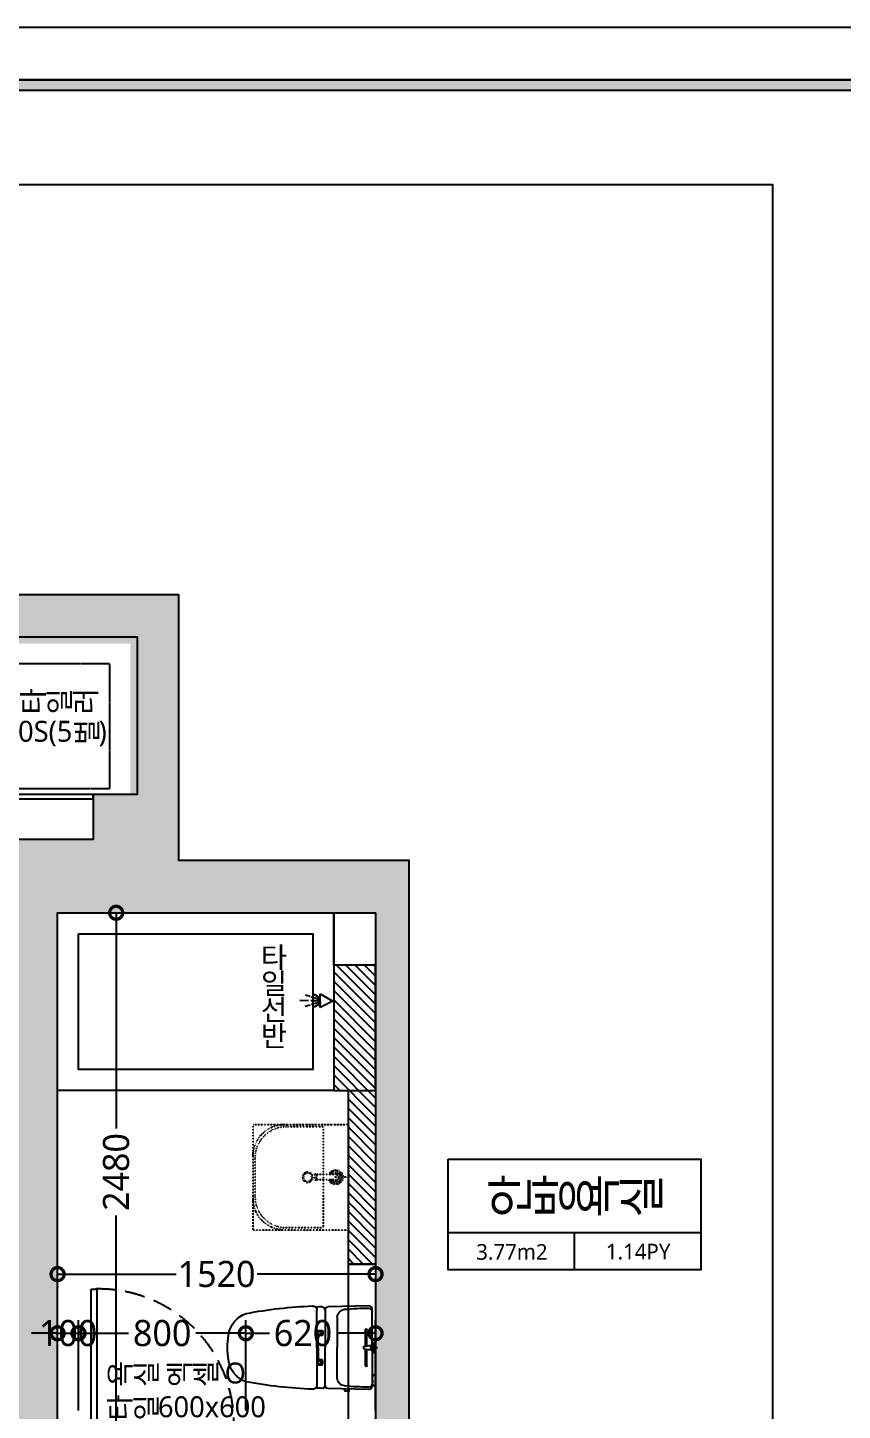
# Model space of a CAD drawing. Header units: millimetres. Extents: x -41292 to 298682, y -22072 to 33155.
# Drawn here: x 269715 to 273610, y 8389 to 15003 of the extents above; entities that cross this region are included whole.
import ezdxf
from ezdxf.enums import TextEntityAlignment as Align

# ---------------------------------------------------------------- set-up
doc = ezdxf.new("R2010")
doc.units = ezdxf.units.MM
for name, pattern in [('CONT', [2, 1, 1]), ('DH-HID2', [1.2, 0.8, -0.4]), ('DOT', [0.25, 0, -0.25]), ('HID', [2.3, 1.5, -0.8]), ('HIDDEN', [9.525, 6.35, -3.175])]:
    doc.linetypes.add(name, pattern=pattern)
for name, color, linetype in [('0-ELC TEXT', 7, 'Continuous'), ('03-TEXT', 3, 'Continuous'), ('06-FUR', 6, 'Continuous'), ('3.기호.계단선', 30, 'Continuous'), ('BATH', 4, 'Continuous'), ('CO-BATH', 6, 'Continuous'), ('fin', 5, 'Continuous'), ('FORM(YOURNAME)-11', 1, 'Continuous'), ('FU-FURM', 251, 'DH-HID2'), ('P-门', 4, 'Continuous'), ('S-DIM', 7, 'Continuous'), ('TOILET-1', 6, 'Continuous'), ('문자선', 3, 'Continuous'), ('벽1', 2, 'Continuous'), ('욕실마감선', 4, 'Continuous'), ('인테리어_가구_제작', 6, 'Continuous'), ('인테리어_기타', 8, 'Continuous'), ('인테리어_해치_벽체', 8, 'Continuous'), ('창호', 4, 'Continuous')]:
    doc.layers.add(name, color=color, linetype=linetype)
doc.styles.add('YOURNAME', font='@Microsoft JhengHei UI Light.ttf')
doc.styles.add('넥슨고딕', font='@Microsoft JhengHei Light.ttf')
doc.styles.add('코레일둥고', font='@Microsoft JhengHei Light.ttf')
doc.dimstyles.new('50', dxfattribs={"dimscale": 50, "dimtxt": 2.5, "dimasz": 2.5, "dimexe": 1.25, "dimexo": 2, "dimtad": 0, "dimdec": 0, "dimtxsty": '넥슨고딕', "dimblk": 'DOTSMALL', "dimcen": 2.5, "dimclrd": 1, "dimclre": 1, "dimclrt": 2, "dimadec": 0, "dimazin": 0, "dimtfac": 1, "dimtdec": 0, "dimtix": 1, "dimtmove": 0, "dimatfit": 3, "dimldrblk": 'DOTSMALL', "dimfxl": 1.25, "dimarcsym": 0})

# ---------------------------------------------------------------- blocks, each defined once
blk = doc.blocks.new('rhsiehxedsl')
at = {"layer": '인테리어_해치_벽체'}
h = blk.add_hatch(color=256, dxfattribs=at)
h.dxf.hatch_style = 1
h.paths.add_polyline_path([(54266, -16290.6), (54266, -16490.6), (54366, -16490.6), (54366, -21710.6), (54566, -21710.6), (54566, -19100.6), (54641, -19100.6), (54641, -17710.6), (54566, -17710.6), (54566, -16290.6)])
h.paths.add_polyline_path([(52456, -17810.6), (53466, -17810.6), (53466, -18020.6), (52456, -18020.6)])
h.paths.add_polyline_path([(57966, -28160.6), (57966, -28360.6), (59146, -28360.6), (59146, -18980.6), (58046, -18980.6), (58046, -17710.6), (57181, -17710.6), (57181, -17910.6), (57846, -17910.6), (57846, -18665.6), (57636, -18665.6), (57636, -18880.6), (57266, -18880.6), (57266, -21510.6), (55466, -21510.6), (55466, -21710.6), (56386, -21710.6), (56386, -23110.6), (55556, -23110.6), (55556, -23310.6), (57236, -23310.6), (57236, -21810.6), (57566, -21810.6), (57566, -21710.6), (57466, -21710.6), (57466, -19230.6), (58986, -19230.6), (58986, -21710.6), (58366, -21710.6), (58366, -21810.6), (58986, -21810.6), (58986, -23210.6), (58846, -23210.6), (58846, -26860.6), (57966, -26860.6), (57966, -27060.6), (58846, -27060.6), (58846, -28160.6)])
h.paths.add_polyline_path([(54456, -27060.6), (54966, -27060.6), (54966, -26860.6), (54656, -26860.6), (54656, -23110.6), (54456, -23110.6)])
h.paths.add_polyline_path([(54456, -28160.6), (54566, -28160.6), (54566, -28650.6), (54456, -28650.6)])
h.paths.add_polyline_path([(49456, -23190.6), (49656, -23190.6), (49656, -28650.6), (49456, -28650.6)])
h.paths.add_polyline_path([(48556, -23190.6), (48556, -23390.6), (45866, -23390.6), (45866, -28280.6), (46566, -28280.6), (46566, -28480.6), (45666, -28480.6), (45666, -23190.6)])
h.paths.add_polyline_path([(49616, -18160.6), (50716, -18160.6), (50716, -18920.6), (49616, -18920.6)], flags=16)
h.paths.add_polyline_path([(48866, -16790.6), (49496, -16790.6), (49496, -16290.6), (50806, -16290.6), (50806, -16490.6), (49616, -16490.6), (49616, -17950.6), (50766, -17950.6), (50766, -17810.6), (51456, -17810.6), (51456, -18020.6), (50916, -18020.6), (50916, -21660.6), (49966, -21660.6), (49966, -21460.6), (50716, -21460.6), (50716, -19120.6), (49166, -19120.6), (49166, -21660.6), (48966, -21660.6), (48966, -18980.6), (49516, -18980.6), (49516, -18160.6), (48966, -18160.6), (48966, -17950.6), (49296, -17950.6), (49296, -17730.6), (49516, -17730.6), (49516, -16990.6), (48866, -16990.6)])
h.paths.add_polyline_path([(45666, -16790.6), (45866, -16790.6), (45866, -21460.6), (48066, -21460.6), (48066, -21660.6), (45866, -21660.6), (45866, -22050.6), (45666, -22050.6)])
at = {"layer": '벽1'}
for points in [[(59146, -28360.6), (59146, -18980.6), (58046, -18980.6), (58046, -17710.6), (57181, -17710.6), (57181, -17910.6), (57846, -17910.6), (57846, -18665.6), (57636, -18665.6), (57636, -18880.6), (57266, -18880.6), (57266, -21510.6), (55466, -21510.6), (55466, -21710.6)], [(57466, -21710.6), (57466, -19230.6), (58986, -19230.6), (58986, -21710.6)]]:
    blk.add_lwpolyline(points, dxfattribs=at)
blk = doc.blocks.new('FORM-ELEVATION')
at = {"layer": 'FORM(YOURNAME)-11'}
h = blk.add_hatch(color=256, dxfattribs=at)
h.dxf.hatch_style = 1
h.paths.add_polyline_path([(-10309, 35708), (71691, 35708), (71691, 35508), (-10309, 35508)])
h.paths.add_polyline_path([(-10309, -21492), (71691, -21492), (71691, -21692), (-10309, -21692)])
at = {"layer": 'Defpoints', "color": 158}
blk.add_lwpolyline([(-10309, -21692), (71691, -21692), (71691, 35708), (-10309, 35708)], close=True, dxfattribs=at)
at = {"layer": 'Defpoints'}
blk.add_lwpolyline([(-8309, 33708), (61071, 33708), (61071, -19692), (-8309, -19692)], close=True, dxfattribs=at)
at = {"layer": 'FORM(YOURNAME)-11', "color": 250}
blk.add_lwpolyline([(-11309, -22692), (72691, -22692), (72691, 36708), (-11309, 36708)], close=True, dxfattribs=at)
at = {"layer": 'FORM(YOURNAME)-11'}
blk.add_lwpolyline([(-10309, 35708), (71691, 35708), (71691, 35508), (-10309, 35508)], close=True, dxfattribs=at)
at = {"layer": 'FORM(YOURNAME)-11', "color": 3, "style": 'YOURNAME'}
for tag, height, p in [('1', 451, (71041, -1219)), ('2', 451, (71041, -1863)), ('3', 451, (71041, -3150)), ('4', 451, (71041, -5081)), ('5', 515, (71041, -7398)), ('6', 515, (71041, -9650)), ('7', 515, (71041, -11903)), ('8', 515, (71041, -14155)), ('9', 515, (71041, -16408)), ('10', 515, (66791, -18596)), ('11', 515, (71041, -18660)), ('12', 515, (66791, -20848)), ('13', 515, (71041, -20848))]:
    blk.add_attdef(tag, text='', height=height, dxfattribs=at).set_placement(p, align=Align.MIDDLE_RIGHT)
blk = doc.blocks.new('asesdxd')
at = {"layer": 'P-门', "linetype": 'HIDDEN', "ltscale": 15}
blk.add_arc((87663.5, 8324.2), 645.8, 354.24437, 93.32764, dxfattribs=at)
at = {"layer": '창호'}
for p, q in [((87626, 8259.4), (87626, 8969.4)), ((87626, 8969.4), (87656, 8969.4)), ((87656, 8259.4), (87656, 8968.8))]:
    blk.add_line(p, q, dxfattribs=at)
blk = doc.blocks.new('gasdgasdgsd')
at = {"layer": 'CO-BATH', "color": 8, "linetype": 'DOT'}
for p, q in [((103359.9, 11032.7), (103054.9, 11032.7)), ((103054.9, 11032.7), (103054.9, 10527.7)), ((103349.9, 11022.7), (103174.9, 11022.7)), ((103174.9, 11022.7), (103174.9, 10537.7)), ((103499.9, 10687.7), (103499.9, 10872.7)), ((103509.9, 10677.7), (103509.9, 10882.7)), ((103114.9, 10792.7), (103205.4, 10792.7)), ((103205.4, 10793.7), (103210.4, 10793.7)), ((103205.4, 10766.7), (103205.4, 10793.7)), ((103210.4, 10794.7), (103215.4, 10794.7)), ((103210.4, 10765.7), (103210.4, 10794.7)), ((103215.4, 10765.7), (103215.4, 10794.7)), ((103054.9, 10780.2), (103119.9, 10780.2)), ((103114.9, 10767.7), (103205.4, 10767.7)), ((103205.4, 10766.7), (103210.4, 10766.7)), ((103210.4, 10765.7), (103215.4, 10765.7)), ((103054.9, 10527.7), (103359.9, 10527.7)), ((103174.9, 10537.7), (103349.9, 10537.7))]:
    blk.add_line(p, q, dxfattribs=at)
blk.add_lwpolyline([(103509.9, 10527.7), (103509.9, 11032.7), (103054.9, 11032.7), (103054.9, 10527.7)], close=True, dxfattribs=at)
for radius in [25, 20]:
    blk.add_circle((103249.9, 10780.2), radius, dxfattribs=at)
for centre, radius, start, end in [((103349.9, 10872.7), 150, 0, 90), ((103359.9, 10882.7), 150, 0, 90), ((103114.9, 10780.2), 35, 20.92481, 339.07514), ((103114.9, 10780.2), 30, 24.62429, 335.37566), ((103114.9, 10780.2), 25, 29.99998, 329.99998), ((103114.9, 10780.2), 18, 43.98294, 316.01701), ((103114.9, 10780.2), 12.5, 89.99998, 269.99998), ((103349.9, 10687.7), 150, 270, 0), ((103359.9, 10677.7), 150, 270, 0)]:
    blk.add_arc(centre, radius, start, end, dxfattribs=at)
blk = doc.blocks.new('A$C4B2D31F0')
at = {"layer": 'fin', "color": 8}
for p, q in [((185, 690.9), (20.4, 690.9)), ((37.2, 692.3), (24.7, 692.3)), ((37.2, 692.3), (49.7, 692.3)), ((106.4, 666.3), (184.4, 666.3)), ((168.9, 697.3), (168.9, 707.3)), ((168.9, 707.3), (216.9, 707.3)), ((168.9, 697.3), (216.9, 697.3)), ((186, 692.5), (180.6, 697.3)), ((181.6, 685.5), (186, 692.5)), ((187, 651.2), (181.6, 685.5)), ((181.6, 685.5), (204.3, 685.5)), ((186, 692.5), (199.9, 692.5)), ((192.9, 707.3), (192.9, 716)), ((198.9, 651.2), (204.3, 685.5)), ((199.9, 692.5), (205.3, 697.3)), ((204.3, 685.5), (199.9, 692.5)), ((200.9, 690.9), (365.5, 690.9)), ((201.4, 666.3), (279.4, 666.3)), ((216.9, 697.3), (216.9, 707.3)), ((106.4, 659.3), (185.5, 659.3)), ((187, 651.2), (198.9, 651.2)), ((200.4, 659.3), (279.4, 659.3)), ((-16, 576.9), (-16, 564.8)), ((-12, 580.9), (-4.8, 580.9)), ((-12, 560.8), (-4.3, 560.8)), ((12.6, 465.9), (192.9, 465.9)), ((47.7, 523.7), (192.9, 523.7)), ((338.2, 523.7), (192.9, 523.7)), ((373.3, 465.9), (192.9, 465.9)), ((192.9, 426.6), (13.7, 426.6)), ((192.9, 433.7), (146.6, 433.7)), ((192.9, 433.7), (239.3, 433.7)), ((192.9, 426.6), (372.2, 426.6))]:
    blk.add_line(p, q, dxfattribs=at)
for points in [[(20.4, 690.9), (7.9, 690.9, 0.421209), (-7.1, 675.5), (-2.4, 480.5, 0.001659)], [(365.5, 690.9), (378, 690.9, -0.421209), (392.9, 675.5), (388.3, 480.5, -0.001659)], [(12.6, 465.9, 0.371724), (-1.8, 451.2, 0.003515), (-1, 420.3, 0.320541)], [(373.3, 465.9, -0.371724), (387.7, 451.2, -0.003515), (386.9, 420.3, -0.320541)], [(110.4, 426.6), (110.4, 450.8, -0.414214), (114.4, 454.8), (130.9, 454.8, -0.414214), (134.9, 450.8), (134.9, 435.2), (134.9, 426.6)], [(134.9, 435.2), (144.6, 435.2, -0.414214), (146.6, 433.2), (146.6, 426.6)], [(251, 435.2), (241.3, 435.2, 0.414214), (239.3, 433.2), (239.3, 426.6)], [(275.5, 426.6), (275.5, 450.8, 0.414214), (271.5, 454.8), (255, 454.8, 0.414214), (251, 450.8), (251, 435.2), (251, 426.6)]]:
    blk.add_lwpolyline(points, format="xyb", dxfattribs=at)
for centre in [(122.9, 440.9), (262.9, 440.9)]:
    blk.add_circle(centre, 8, dxfattribs=at)
for centre, radius, start, end in [((1004.3, 663.1), 1000, 179.31159, 185.94375), ((20.4, 674.9), 16, 90, 179.31159), ((24.7, 707.3), 15, 180, 270), ((49.7, 707.3), 15, 270, 0), ((106.4, 662.8), 3.5, 90, 270), ((279.4, 662.8), 3.5, 270, 90), ((365.5, 674.9), 16, 0.68841, 90), ((-618.4, 663.1), 1000, 354.05625, 0.68841), ((-12, 576.9), 4, 90, 180), ((-12, 564.8), 4, 180, 270), ((49.4, 563.7), 40, 185.94375, 267.51291), ((336.5, 563.7), 40, 272.48709, 354.05625), ((12.6, 480.9), 15, 181.36509, 270), ((373.3, 480.9), 15, 270, 358.63491), ((13.7, 406.6), 20, 90, 182.3333), ((2197.7, 495.6), 2205.9, 182.3333, 190.60807), ((-1811.8, 495.6), 2205.9, 349.39193, 357.6667), ((372.2, 406.6), 20, 357.6667, 90), ((148.7, 128.9), 125.5, 198.2964, 263.42408), ((237.2, 128.9), 125.5, 276.57592, 341.7036), ((192.9, 405.9), 405.9, 261.69926, 270), ((192.9, 405.9), 405.9, 270, 278.30074)]:
    blk.add_arc(centre, radius, start, end, dxfattribs=at)
blk = doc.blocks.new('AC-8')
at = {"layer": 'BATH'}
for p, q in [((-50.8, 54), (-0.1, 142.7)), ((-0.1, 142.7), (45.4, 54)), ((45.4, 54), (-50.8, 54)), ((-24.7, 46.5), (-46.3, 12.2)), ((-13.5, 47.3), (-27.7, -7.9)), ((-1.6, 49.5), (-1.6, -10.8)), ((10.4, 47.3), (24.5, -7.9)), ((21.6, 46.5), (43.2, 12.2)), ((-31.4, -16.2), (-41.1, -49)), ((-1.6, -27.3), (-1.6, -88.5)), ((28.3, -16.2), (38, -49))]:
    blk.add_line(p, q, dxfattribs=at)
blk = doc.blocks.new('A$C1AC25B95')
at = {"layer": '욕실마감선', "color": 8}
for p, q in [((28.3, 72.3), (28.3, 75)), ((53.3, 73.7), (53.3, 75))]:
    blk.add_line(p, q, dxfattribs=at)
at = {"layer": 'TOILET-1', "linetype": 'Continuous', "xscale": 0.873786407766195, "yscale": 0.873786407766195, "zscale": 0.873786407766195, "rotation": 180}
blk.add_blockref('AC-8', (39.7, 124.7), dxfattribs=at)
blk = doc.blocks.new('ediehsx')
at = {"layer": '인테리어_해치_벽체'}
h = blk.add_hatch(dxfattribs=at)
h.set_pattern_fill('ANSI31', color=256, scale=10, angle=450)
h.paths.add_polyline_path([(51456, -7810.6), (52456, -7810.6), (52456, -8020.6), (51456, -8020.6)])
h.paths.add_polyline_path([(54456, -18160.6), (54566.7, -18160.6), (54566.7, -17960.6), (54456, -17960.6)])
h.paths.add_polyline_path([(58986, -10080.6), (58986, -10910.6), (58856, -10910.6), (58856, -10080.6)])
h.paths.add_polyline_path([(58986, -9480.6), (58786, -9480.6), (58786, -10080.6), (58986, -10080.6)])
h.paths.add_polyline_path([(50716, -9920.6), (50716, -10660.6), (50586, -10660.6), (50586, -9920.6)])
h.paths.add_polyline_path([(50716, -9370.6), (50516, -9370.6), (50516, -9920.6), (50716, -9920.6)])
h.paths.add_polyline_path([(51616, -11560.6), (50916, -11560.6), (50916, -11660.6), (51616, -11660.6)])
h.paths.add_polyline_path([(47966, -11660.6), (48066, -11660.6), (48066, -12190.6), (47966, -12190.6)])
at = {"layer": '문자선'}
for points in [[(58986, -9480.6), (58786, -9480.6), (58786, -10080.6), (58986, -10080.6), (58986, -9480.6)], [(58986, -10080.6), (58986, -10910.6), (58856, -10910.6), (58856, -10080.6), (58986, -10080.6)]]:
    blk.add_lwpolyline(points, dxfattribs=at)
blk = doc.blocks.new('_DotSmall')
at = {"color": 0, "linetype": 'ByBlock', "const_width": 0.5}
blk.add_lwpolyline([(-0.0625, 0, 1), (0.0625, 0, 1)], format="xyb", close=True, dxfattribs=at)
blk = doc.blocks.new('*D390')
at = {"layer": 'Defpoints', "color": 0, "transparency": 16777216}
for p in [(269858.4, 9082.7), (271378.4, 9082.7), (271378.4, 9041)]:
    blk.add_point(p, dxfattribs=at)
at = {"layer": 'S-DIM', "color": 1, "lineweight": -2, "transparency": 16777216}
for p, q in [((269858.4, 9041), (270424.6, 9041)), ((271378.4, 9041), (270812.2, 9041)), ((269858.4, 8982.7), (269858.4, 8978.5)), ((271378.4, 8982.7), (271378.4, 8978.5))]:
    blk.add_line(p, q, dxfattribs=at)
at = {"layer": 'S-DIM', "color": 1, "lineweight": -2, "transparency": 16777216, "xscale": 125, "yscale": 125, "zscale": 125, "rotation": 180}
blk.add_blockref('_DotSmall', (269858.4, 9041), dxfattribs=at)
at = {"layer": 'S-DIM', "color": 1, "lineweight": -2, "transparency": 16777216, "xscale": 125, "yscale": 125, "zscale": 125}
blk.add_blockref('_DotSmall', (271378.4, 9041), dxfattribs=at)
at = {"layer": 'S-DIM', "color": 2, "transparency": 16777216, "insert": (270618.4, 9041), "char_height": 125, "attachment_point": 5, "style": '넥슨고딕'}
blk.add_mtext('1520', dxfattribs=at)
blk = doc.blocks.new('*D391')
at = {"layer": 'Defpoints', "color": 0, "transparency": 16777216}
for p in [(269958.4, 8758.2), (269858.4, 8289.4), (269958.4, 8289.4)]:
    blk.add_point(p, dxfattribs=at)
at = {"layer": 'S-DIM', "color": 1, "lineweight": -2, "transparency": 16777216}
for p, q in [((269858.4, 8389.4), (269858.4, 8820.7)), ((269958.4, 8389.4), (269958.4, 8820.7)), ((269858.4, 8758.2), (269733.4, 8758.2)), ((269858.4, 8758.2), (269958.4, 8758.2)), ((269958.4, 8758.2), (270083.4, 8758.2))]:
    blk.add_line(p, q, dxfattribs=at)
at = {"layer": 'S-DIM', "color": 1, "lineweight": -2, "transparency": 16777216, "xscale": 125, "yscale": 125, "zscale": 125}
blk.add_blockref('_DotSmall', (269858.4, 8758.2), dxfattribs=at)
at = {"layer": 'S-DIM', "color": 1, "lineweight": -2, "transparency": 16777216, "xscale": 125, "yscale": 125, "zscale": 125, "rotation": 180}
blk.add_blockref('_DotSmall', (269958.4, 8758.2), dxfattribs=at)
at = {"layer": 'S-DIM', "color": 2, "transparency": 16777216, "insert": (269908.4, 8758.2), "char_height": 125, "attachment_point": 5, "style": '넥슨고딕'}
blk.add_mtext('100', dxfattribs=at)
blk = doc.blocks.new('*D443')
at = {"layer": 'Defpoints', "color": 0, "transparency": 16777216}
for p in [(270758.4, 8758.2), (269958.4, 8289.4), (270758.4, 8289.4)]:
    blk.add_point(p, dxfattribs=at)
at = {"layer": 'S-DIM', "color": 1, "lineweight": -2, "transparency": 16777216}
for p, q in [((269958.4, 8389.4), (269958.4, 8820.7)), ((270758.4, 8389.4), (270758.4, 8820.7)), ((269958.4, 8758.2), (270197.6, 8758.2)), ((270758.4, 8758.2), (270519.2, 8758.2))]:
    blk.add_line(p, q, dxfattribs=at)
at = {"layer": 'S-DIM', "color": 1, "lineweight": -2, "transparency": 16777216, "xscale": 125, "yscale": 125, "zscale": 125, "rotation": 180}
blk.add_blockref('_DotSmall', (269958.4, 8758.2), dxfattribs=at)
at = {"layer": 'S-DIM', "color": 1, "lineweight": -2, "transparency": 16777216, "xscale": 125, "yscale": 125, "zscale": 125}
blk.add_blockref('_DotSmall', (270758.4, 8758.2), dxfattribs=at)
at = {"layer": 'S-DIM', "color": 2, "transparency": 16777216, "insert": (270358.4, 8758.2), "char_height": 125, "attachment_point": 5, "style": '넥슨고딕'}
blk.add_mtext('800', dxfattribs=at)
blk = doc.blocks.new('*D444')
at = {"layer": 'Defpoints', "color": 0, "transparency": 16777216}
for p in [(271378.4, 8758.2), (270758.4, 8289.4), (271378.4, 8289.4)]:
    blk.add_point(p, dxfattribs=at)
at = {"layer": 'S-DIM', "color": 1, "lineweight": -2, "transparency": 16777216}
for p, q in [((270758.4, 8389.4), (270758.4, 8820.7)), ((271378.4, 8389.4), (271378.4, 8820.7)), ((270758.4, 8758.2), (270871.4, 8758.2)), ((271378.4, 8758.2), (271191.6, 8758.2))]:
    blk.add_line(p, q, dxfattribs=at)
at = {"layer": 'S-DIM', "color": 1, "lineweight": -2, "transparency": 16777216, "xscale": 125, "yscale": 125, "zscale": 125, "rotation": 180}
blk.add_blockref('_DotSmall', (270758.4, 8758.2), dxfattribs=at)
at = {"layer": 'S-DIM', "color": 1, "lineweight": -2, "transparency": 16777216, "xscale": 125, "yscale": 125, "zscale": 125}
blk.add_blockref('_DotSmall', (271378.4, 8758.2), dxfattribs=at)
at = {"layer": 'S-DIM', "color": 2, "transparency": 16777216, "insert": (271031.5, 8758.2), "char_height": 125, "attachment_point": 5, "style": '넥슨고딕'}
blk.add_mtext('620', dxfattribs=at)
blk = doc.blocks.new('*D459')
at = {"layer": 'Defpoints', "color": 0, "transparency": 16777216}
for p in [(269858.4, 10769.4), (270138.5, 10769.4), (269858.4, 8289.4)]:
    blk.add_point(p, dxfattribs=at)
at = {"layer": 'S-DIM', "color": 1, "lineweight": -2, "transparency": 16777216}
for p, q in [((269958.4, 10769.4), (270201, 10769.4)), ((270138.5, 10769.4), (270138.5, 9738.1)), ((270138.5, 8289.4), (270138.5, 9320.7)), ((269958.4, 8289.4), (270201, 8289.4))]:
    blk.add_line(p, q, dxfattribs=at)
at = {"layer": 'S-DIM', "color": 1, "lineweight": -2, "transparency": 16777216, "xscale": 125, "yscale": 125, "zscale": 125}
for p, rotation in [((270138.5, 10769.4), 90), ((270138.5, 8289.4), 270)]:
    blk.add_blockref('_DotSmall', p, dxfattribs=dict(at, rotation=rotation))
at = {"layer": 'S-DIM', "color": 2, "transparency": 16777216, "insert": (270138.5, 9529.4), "char_height": 125, "attachment_point": 5, "rotation": 90, "style": '넥슨고딕'}
blk.add_mtext('2480', dxfattribs=at)

msp = doc.modelspace()

# ---------------------------------------------------------------- linework, layer by layer
at = {"color": 244, "linetype": 'HID', "ltscale": 30, "true_color": 0x991b1e, "const_width": 65}
msp.add_lwpolyline([(269573.38, 12089.4), (270238.38, 12089.4), (270238.38, 11334.4)], dxfattribs=at)
at = {"layer": '06-FUR'}
msp.add_lwpolyline([(270028.38, 11334.4), (269208.38, 11334.4), (269208.38, 11314.4), (270028.38, 11314.4), (270028.38, 11334.4)], dxfattribs=at)
at = {"layer": 'FU-FURM'}
msp.add_lwpolyline([(270108.38, 11959.4), (269493.38, 11959.4), (269493.38, 11364.4), (270108.38, 11364.4), (270108.38, 11959.4)], dxfattribs=at)
at = {"layer": '인테리어_가구_제작', "color": 8, "linetype": 'CONT', "ltscale": 200}
for points in [[(269858.38, 10769.4), (271178.38, 10769.4), (271178.38, 9919.4), (269858.38, 9919.4)], [(269958.38, 10669.4), (271078.38, 10669.4), (271078.38, 10019.4), (269958.38, 10019.4)], [(271248.38, 9089.4), (271378.38, 9089.4), (271378.38, 8289.4), (271248.38, 8289.4)]]:
    msp.add_lwpolyline(points, close=True, dxfattribs=at)
msp.add_lwpolyline([(271178.38, 10519.4), (271178.38, 10769.4)], dxfattribs=at)
at = {"layer": '인테리어_기타', "color": 152, "true_color": 0x2776bb}
msp.add_line((272329.37, 9060.97), (272329.37, 9237.85), dxfattribs=at)
msp.add_lwpolyline([(271725.77, 9591.61), (272932.97, 9591.61), (272932.97, 9237.85), (271725.77, 9237.85)], close=True, dxfattribs=at)
msp.add_lwpolyline([(272932.97, 9237.85), (272932.97, 9060.97), (271725.77, 9060.97), (271725.77, 9237.85)], dxfattribs=at)

# ---------------------------------------------------------------- block references
for name, p in [('asesdxd', (182392.4, 0)), ('rhsiehxedsl', (212392.4, 30000)), ('ediehsx', (212392.4, 20000))]:
    msp.add_blockref(name, p)
at = {"layer": '06-FUR', "xscale": 0.7874015748031495, "yscale": 0.7874015748031495, "zscale": 0.7874015748031495, "rotation": 89.44313006269327}
msp.add_blockref('A$C1AC25B95', (271174.56, 10315.14), dxfattribs=at)
at = {"layer": '3.기호.계단선', "xscale": -1}
msp.add_blockref('gasdgasdgsd', (374303.31, -1275.82), dxfattribs=at)
at = {"layer": 'TOILET-1', "xscale": -1, "rotation": 270}
msp.add_blockref('A$C4B2D31F0', (270671.09, 8496.45), dxfattribs=at)
at = {"layer": '인테리어_가구_제작', "color": 8, "linetype": 'CONT', "ltscale": 200, "xscale": 0.25, "yscale": 0.25, "zscale": 0.25}
msp.add_blockref('FORM-ELEVATION', (258008.82, 5826.1), dxfattribs=at)

# ---------------------------------------------------------------- texts
at = {"layer": '0-ELC TEXT', "style": '코레일둥고'}
for s, p in [('스타일러', (269546.69, 11834.63)), ('LG SC5MBR60S(5벌)', (268885.94, 11687.53)), ('욕실 엑셀 O', (270087.27, 8617.82)), ('타일600x600', (270087.27, 8456.41))]:
    msp.add_text(s, height=100, dxfattribs=at).set_placement(p, align=Align.TOP_LEFT)
msp.add_text('타일선반', height=100, rotation=270, dxfattribs=at).set_placement((270946.82, 10626.46), align=Align.TOP_LEFT)
at = {"layer": '03-TEXT'}
for s, height, style, p in [('안방욕실', 166.667, '코레일둥고', (272324.4, 9338.16)), ('3.77m2', 75, '넥슨고딕', (272030.35, 9109.86)), ('1.14PY', 75, '넥슨고딕', (272633.85, 9111.25))]:
    msp.add_text(s, height=height, dxfattribs=dict(at, style=style)).set_placement(p, align=Align.CENTER)

# ---------------------------------------------------------------- dimensions: what is measured, and where the dimension line sits
at = {"layer": 'S-DIM'}
dim = msp.add_linear_dim(base=(270138.47, 10769.4), p1=(269858.38, 8289.4), p2=(269858.38, 10769.4), angle=90, dimstyle='50', dxfattribs=at)
dim.commit()
dim.dimension.update_dxf_attribs({"geometry": '*D459', "text_midpoint": (270138.47, 9529.4)})
for base, p1, p2, picture, middle in [((271378.38, 9040.96), (269858.38, 9082.68), (271378.38, 9082.68), '*D390', (270618.38, 9040.96)), ((269958.38, 8758.16), (269858.38, 8289.4), (269958.38, 8289.4), '*D391', (269908.38, 8758.16)), ((270758.38, 8758.16), (269958.38, 8289.4), (270758.38, 8289.4), '*D443', (270358.38, 8758.16))]:
    dim = msp.add_linear_dim(base=base, p1=p1, p2=p2, dimstyle='50', dxfattribs=at)
    dim.commit()
    dim.dimension.update_dxf_attribs({"geometry": picture, "text_midpoint": middle})
dim = msp.add_linear_dim(base=(271378.38, 8758.16), p1=(270758.38, 8289.4), p2=(271378.38, 8289.4), dimstyle='50', dxfattribs=at)
dim.commit()
dim.dimension.update_dxf_attribs({"geometry": '*D444', "text_midpoint": (271031.53, 8758.16), "dimtype": 160})

doc.saveas('drawing.dxf')
